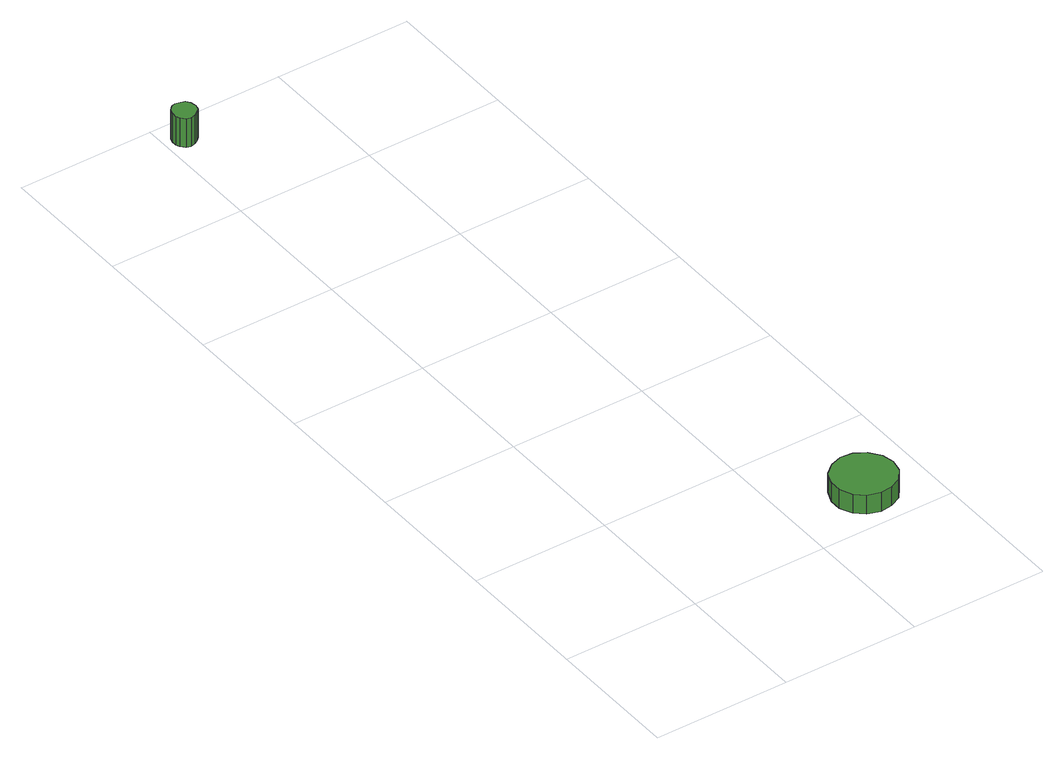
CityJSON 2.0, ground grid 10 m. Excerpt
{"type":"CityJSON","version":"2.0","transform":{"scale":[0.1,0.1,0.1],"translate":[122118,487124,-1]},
"CityObjects":{
"tree1":{"type":"SolitaryVegetationObject","attributes":{"function":"something"},"geometry":[{"type":"MultiSurface","lod":"1","boundaries":[[[0,1,2,3,4,5,6,7,8,9,10,11,12,13,14]],[[15,16,17,18,19,20,21,22,23,24,25,26,27,28,29]],[[0,29,28,1]],[[1,28,27,2]],[[2,27,26,3]],[[3,26,25,4]],[[4,25,24,5]],[[5,24,23,6]],[[6,23,22,7]],[[7,22,21,8]],[[8,21,20,9]],[[9,20,19,10]],[[10,19,18,11]],[[11,18,17,12]],[[12,17,16,13]],[[13,16,15,14]],[[14,15,29,0]]]}]},
"tree2":{"type":"SolitaryVegetationObject","attributes":{"function":"something"},"geometry":[{"type":"MultiSurface","lod":"1","boundaries":[[[30,31,32,33,34,35,36,37,38,39,40,41,42,43,44]],[[45,46,47,48,49,50,51,52,53,54,55,56,57,58,59]],[[30,59,58,31]],[[31,58,57,32]],[[32,57,56,33]],[[33,56,55,34]],[[34,55,54,35]],[[35,54,53,36]],[[36,53,52,37]],[[37,52,51,38]],[[38,51,50,39]],[[39,50,49,40]],[[40,49,48,41]],[[41,48,47,42]],[[42,47,46,43]],[[43,46,45,44]],[[44,45,59,30]]]}]}
},
"vertices":[
[175,29,25],[173,38,25],[167,46,25],[159,51,25],[150,52,25],[141,49,25],[134,43,25],[130,34,25],[130,25,25],[134,16,25],[141,10,25],[150,7,25],[159,8,25],[167,12,25],[173,20,25],[173,20,10],[167,12,10],[159,8,10],[150,7,10],[141,10,10],[134,16,10],[130,25,10],[130,34,10],[134,43,10],[141,49,10],[150,52,10],[159,51,10],[167,46,10],[173,38,10],[175,29,10],
[23,582,30],[22,586,30],[20,589,30],[17,590,30],[13,591,30],[10,590,30],[7,587,30],[6,584,30],[6,580,30],[7,577,30],[10,574,30],[13,573,30],[17,574,30],[20,576,30],[22,578,30],[22,578,7],[20,576,7],[17,574,7],[13,573,7],[10,574,7],[7,577,7],[6,580,7],[6,584,7],[7,587,7],[10,590,7],[13,591,7],[17,590,7],[20,589,7],[22,586,7],[23,582,7]
]}
